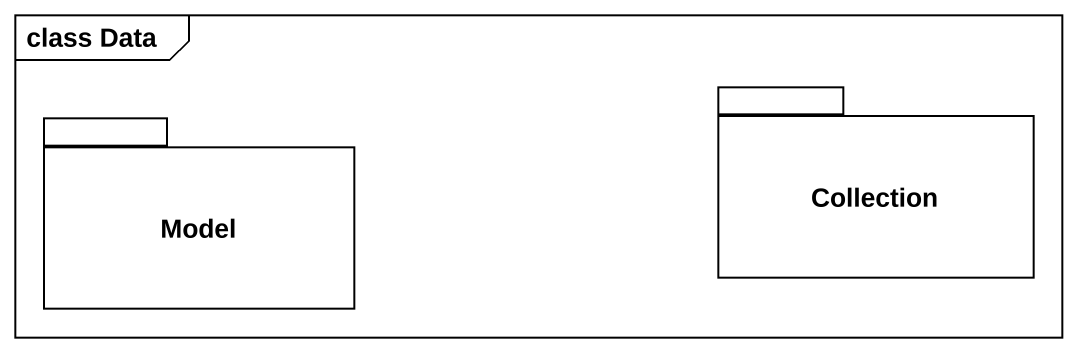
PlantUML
@startuml
mainframe class Data
package Model {
}
package Collection {
}
@enduml
